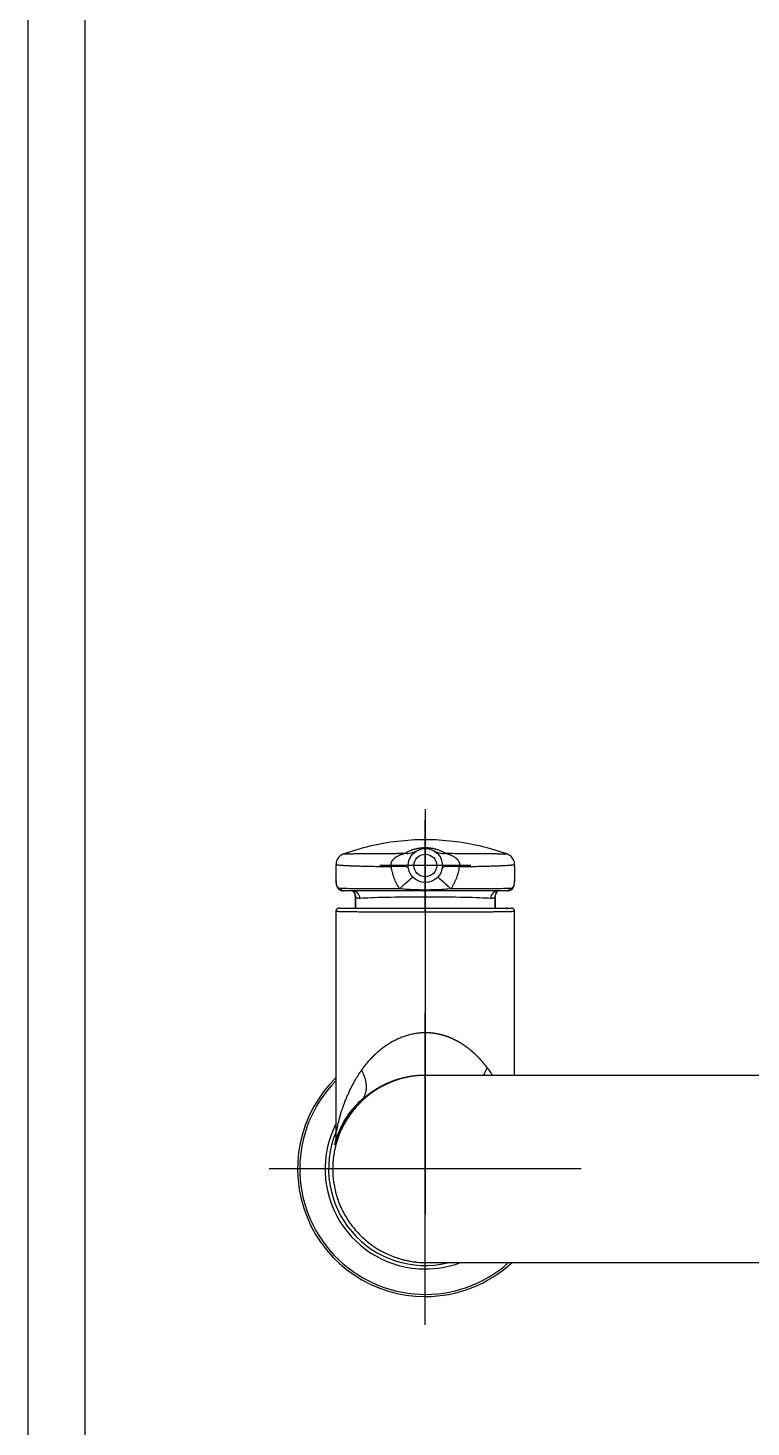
# Model space of a CAD drawing. Header units: millimetres. Extents: x -33000 to 294000, y 0 to 42408.
# Drawn here: x 136478.3 to 136605.7, y 19384.1 to 19630.8 of the extents above; entities that cross this region are included whole.
import ezdxf

# ---------------------------------------------------------------- set-up
doc = ezdxf.new("R2010")
doc.units = ezdxf.units.MM
doc.header["$LTSCALE"] = 50
doc.linetypes.add('( Hidden )', pattern=[0.375, 0.25, -0.125])
doc.linetypes.add('DASHDOT', pattern=[22, 20, -1, 0, -1])
doc.layers.add('arch', color=8, linetype='Continuous')

msp = doc.modelspace()

# ---------------------------------------------------------------- linework, layer by layer
at = {"layer": 'arch'}
msp.add_line((136488.3, 19764.6), (136488.3, 18304.6), dxfattribs=at)
at = {"layer": 'arch', "linetype": '( Hidden )', "ltscale": 2.5}
msp.add_line((136478.3, 19754.6), (136478.3, 19104.6), dxfattribs=at)
at = {"layer": 'arch', "linetype": 'Continuous'}
for p, q in [((136478.3, 19683.42), (136478.3, 19175.79)), ((136548.32, 19475.1), (136548.32, 19491.1)), ((136532.57, 19483.24), (136532.57, 19480.36)), ((136556.32, 19483.1), (136540.32, 19483.1)), ((136564.07, 19480.37), (136564.07, 19483.24)), ((136562.78, 19478.64), (136533.85, 19478.64)), ((136535.95, 19477.82), (136535.95, 19475.6)), ((136535.99, 19477.63), (136535.99, 19475.6)), ((136560.64, 19475.6), (136560.64, 19477.64)), ((136560.68, 19475.6), (136560.68, 19477.83)), ((136532.55, 19475), (136532.55, 19435.38)), ((136564.05, 19446.1), (136564.05, 19475)), ((136535.8, 19440.09), (136535.8, 19440.45))]:
    msp.add_line(p, q, dxfattribs=at)
at = {"layer": 'arch', "linetype": 'DASHDOT'}
for p, q in [((136548.3, 19493.05), (136548.3, 19421.63)), ((136548.3, 19402.1), (136548.3, 19457.1)), ((136575.8, 19429.6), (136520.8, 19429.6))]:
    msp.add_line(p, q, dxfattribs=at)
at = {"layer": 'arch', "linetype": 'Continuous'}
for radius in [3, 2]:
    msp.add_circle((136548.32, 19483.1), radius, dxfattribs=at)
for radius, start, end in [(22.5, 134.4263, 270), (22.11, 135.4219, 311.6869), (17.64, 153.2363, 270), (17.03, 157.6631, 283.3144), (22.5, 270, 312.6544), (17.64, 270, 290.0475)]:
    msp.add_arc((136548.3, 19429.6), radius, start, end, dxfattribs=at)
for centre, major_axis, ratio, start_param, end_param in [((136544.25, 19490), (-2.54, 4.31), 0.801683, 2.611489, 3.141593), ((136552.38, 19490), (2.54, 4.31), 0.801683, 3.141593, 3.671697), ((136540.45, 19481.66), (4.92, 0.9), 0.183919, 0, 1.14156), ((136556.18, 19481.66), (4.92, -0.9), 0.183919, 2.000033, 3.141593), ((136542.35, 19477.77), (3.73, 3.33), 0.007211, 5.101734, 6.283185), ((136554.28, 19477.77), (-3.73, 3.33), 0.007211, 0, 1.181451), ((136533.85, 19479.14), (0, -0.5), 0.951659, 4.794506, 6.283185), ((136548.32, 19479.14), (-15.75, 0), 0.008216, 0.322481, 1.27914), ((136535.45, 19477.14), (0, 1.5), 0.924037, 4.81447, 6.283185), ((136534.51, 19477.57), (-1.27, -0.79), 0.949415, 3.134833, 3.17732), ((136534.51, 19477.57), (-1.27, -0.79), 0.949415, 2.605969, 3.134833), ((136548.32, 19477.14), (-12.5, 0), 0.031058, 3.546824, 5.878502), ((136548.32, 19479.14), (-15.75, 0), 0.008216, 1.862453, 2.818498), ((136561.18, 19477.14), (0, 1.5), 0.923833, 0, 1.468584), ((136562.12, 19477.57), (-1.27, 0.79), 0.949187, 0.00734, 0.534326), ((136562.12, 19477.57), (-1.27, 0.79), 0.949187, 6.250379, 6.290525), ((136562.78, 19479.14), (0, -0.5), 0.951476, 0, 1.488528)]:
    msp.add_ellipse(centre, major_axis=major_axis, ratio=ratio, start_param=start_param, end_param=end_param, dxfattribs=at)
for points, degree, knots in [([(136562.66, 19485.13), (136561.16, 19485.67), (136558.05, 19486.59), (136553.23, 19487.44), (136548.32, 19487.74), (136543.4, 19487.44), (136538.59, 19486.59), (136535.48, 19485.67), (136533.97, 19485.13)], 3, [0, 0, 0, 0, 0.163138, 0.332761, 0.500072, 0.667382, 0.837003, 1, 1, 1, 1]), ([(136533.97, 19485.14), (136533.91, 19485.13), (136533.75, 19485.07), (136533.47, 19484.92), (136533.17, 19484.68), (136532.88, 19484.35), (136532.67, 19483.93), (136532.57, 19483.54), (136532.58, 19483.31), (136532.59, 19483.24)], 3, [0, 0, 0, 0, 0.088474, 0.220833, 0.371106, 0.541314, 0.726976, 0.920258, 1, 1, 1, 1]), ([(136533.91, 19485.13), (136533.92, 19485.13), (136533.92, 19485.13), (136533.94, 19485.14), (136533.96, 19485.14), (136533.99, 19485.14), (136534, 19485.14), (136534.03, 19485.14), (136534.04, 19485.14), (136534.12, 19485.15), (136534.2, 19485.15), (136534.4, 19485.16), (136534.51, 19485.16), (136534.79, 19485.17), (136534.94, 19485.17), (136535.2, 19485.18), (136535.31, 19485.18), (136535.43, 19485.18), (136535.48, 19485.18), (136535.5, 19485.18), (136535.58, 19485.18), (136535.63, 19485.18), (136535.89, 19485.19), (136536.34, 19485.19), (136536.85, 19485.2), (136537.39, 19485.2), (136537.68, 19485.21), (136538.06, 19485.21), (136538.13, 19485.21), (136538.25, 19485.21), (136538.29, 19485.21), (136538.37, 19485.21), (136538.57, 19485.21), (136538.77, 19485.21), (136539.27, 19485.22), (136539.61, 19485.22), (136540.31, 19485.22), (136540.68, 19485.23), (136541.25, 19485.23), (136541.44, 19485.23), (136541.73, 19485.23), (136541.83, 19485.23), (136542.02, 19485.23), (136542.12, 19485.23), (136542.62, 19485.24), (136543.03, 19485.24), (136543.85, 19485.25), (136544.27, 19485.25), (136544.7, 19485.25)], 3, [0, 0, 0, 0, 0.023982, 0.023982, 0.058839, 0.058839, 0.076268, 0.076268, 0.093697, 0.093697, 0.163413, 0.163413, 0.233128, 0.233128, 0.302844, 0.302844, 0.337702, 0.346416, 0.346416, 0.355131, 0.355131, 0.37256, 0.37256, 0.442275, 0.511991, 0.511991, 0.581706, 0.581706, 0.599135, 0.599135, 0.60785, 0.60785, 0.616564, 0.651422, 0.651422, 0.721138, 0.721138, 0.790853, 0.790853, 0.825711, 0.825711, 0.84314, 0.84314, 0.860569, 0.860569, 0.930284, 0.930284, 1, 1, 1, 1]), ([(136542.34, 19482.86), (136542.32, 19482.94), (136542.3, 19483.01), (136542.29, 19483.13), (136542.28, 19483.17), (136542.28, 19483.25), (136542.29, 19483.33), (136542.3, 19483.41), (136542.31, 19483.49), (136542.32, 19483.53), (136542.35, 19483.65), (136542.38, 19483.72), (136542.43, 19483.83), (136542.45, 19483.86), (136542.49, 19483.93), (136542.51, 19483.97), (136542.56, 19484.03), (136542.58, 19484.07), (136542.63, 19484.13), (136542.66, 19484.16), (136542.74, 19484.25), (136542.79, 19484.3), (136542.91, 19484.41), (136542.97, 19484.46), (136543.06, 19484.53), (136543.1, 19484.55), (136543.16, 19484.6), (136543.19, 19484.62), (136543.29, 19484.68), (136543.36, 19484.72), (136543.5, 19484.8), (136543.57, 19484.83), (136543.71, 19484.9), (136543.78, 19484.93), (136543.88, 19484.98), (136543.92, 19484.99), (136543.99, 19485.02), (136544.03, 19485.03), (136544.13, 19485.07), (136544.21, 19485.1), (136544.35, 19485.15), (136544.42, 19485.17), (136544.52, 19485.2), (136544.56, 19485.21), (136544.63, 19485.23), (136544.66, 19485.24), (136544.7, 19485.25)], 3, [0, 0, 0, 0, 0.0625, 0.0625, 0.09375, 0.09375, 0.125, 0.15625, 0.15625, 0.1875, 0.1875, 0.25, 0.25, 0.28125, 0.28125, 0.3125, 0.3125, 0.34375, 0.34375, 0.375, 0.375, 0.4375, 0.4375, 0.5, 0.5, 0.53125, 0.53125, 0.5625, 0.5625, 0.625, 0.625, 0.6875, 0.6875, 0.75, 0.75, 0.78125, 0.78125, 0.8125, 0.8125, 0.875, 0.875, 0.9375, 0.9375, 0.96875, 0.96875, 1, 1, 1, 1]), ([(136544.7, 19485.25), (136544.8, 19485.31), (136544.91, 19485.37), (136545.14, 19485.49), (136545.26, 19485.55), (136545.5, 19485.66), (136545.63, 19485.72), (136545.83, 19485.79), (136545.89, 19485.82), (136546, 19485.86), (136546.03, 19485.87), (136546.1, 19485.89), (136546.14, 19485.91), (136546.25, 19485.94), (136546.32, 19485.96), (136546.48, 19486.01), (136546.55, 19486.03), (136546.72, 19486.07), (136546.8, 19486.09), (136546.9, 19486.11), (136546.93, 19486.11), (136546.97, 19486.12), (136546.99, 19486.13), (136547.06, 19486.14), (136547.1, 19486.15), (136547.24, 19486.17), (136547.33, 19486.18), (136547.52, 19486.21), (136547.61, 19486.22), (136547.74, 19486.23), (136547.76, 19486.23), (136547.81, 19486.24), (136547.84, 19486.24), (136547.91, 19486.24), (136548.06, 19486.25), (136548.22, 19486.25), (136548.37, 19486.25), (136548.42, 19486.25), (136548.5, 19486.25), (136548.53, 19486.25), (136548.58, 19486.25), (136548.71, 19486.24), (136548.83, 19486.24), (136549.03, 19486.22), (136549.12, 19486.21), (136549.27, 19486.19), (136549.31, 19486.18), (136549.41, 19486.17), (136549.45, 19486.16), (136549.58, 19486.14), (136549.67, 19486.12), (136549.84, 19486.09), (136549.92, 19486.07), (136550.04, 19486.04), (136550.08, 19486.03), (136550.16, 19486), (136550.2, 19485.99), (136550.31, 19485.96), (136550.39, 19485.94), (136550.6, 19485.87), (136550.74, 19485.82), (136551, 19485.72), (136551.13, 19485.66), (136551.37, 19485.55), (136551.49, 19485.49), (136551.66, 19485.4), (136551.72, 19485.37), (136551.83, 19485.31), (136551.88, 19485.28), (136551.93, 19485.25)], 3, [0, 0, 0, 0, 0.0625, 0.0625, 0.125, 0.125, 0.1875, 0.1875, 0.21875, 0.21875, 0.234375, 0.234375, 0.25, 0.25, 0.28125, 0.28125, 0.3125, 0.3125, 0.34375, 0.34375, 0.351562, 0.351562, 0.359375, 0.359375, 0.375, 0.375, 0.40625, 0.40625, 0.4375, 0.4375, 0.445312, 0.445312, 0.453125, 0.453125, 0.46875, 0.5, 0.5, 0.515625, 0.515625, 0.523437, 0.523437, 0.53125, 0.5625, 0.5625, 0.59375, 0.59375, 0.609375, 0.609375, 0.625, 0.625, 0.65625, 0.65625, 0.6875, 0.6875, 0.703125, 0.703125, 0.71875, 0.71875, 0.75, 0.75, 0.8125, 0.8125, 0.875, 0.875, 0.9375, 0.9375, 0.96875, 0.96875, 1, 1, 1, 1]), ([(136551.93, 19485.25), (136552.36, 19485.25), (136552.78, 19485.25), (136553.6, 19485.24), (136554.01, 19485.24), (136554.8, 19485.23), (136555.18, 19485.23), (136555.75, 19485.23), (136555.94, 19485.23), (136556.17, 19485.22), (136556.22, 19485.22), (136556.31, 19485.22), (136556.44, 19485.22), (136556.58, 19485.22), (136557.02, 19485.22), (136557.37, 19485.22), (136558.02, 19485.21), (136558.34, 19485.21), (136558.94, 19485.21), (136559.23, 19485.2), (136559.57, 19485.2), (136559.67, 19485.2), (136559.77, 19485.2), (136559.84, 19485.2), (136559.87, 19485.2), (136560.03, 19485.19), (136560.15, 19485.19), (136560.52, 19485.19), (136560.74, 19485.19), (136561.15, 19485.18), (136561.34, 19485.18), (136561.68, 19485.17), (136561.84, 19485.17), (136562.01, 19485.16), (136562.04, 19485.16), (136562.09, 19485.16), (136562.11, 19485.16), (136562.14, 19485.16), (136562.21, 19485.16), (136562.28, 19485.16), (136562.43, 19485.15), (136562.51, 19485.15), (136562.63, 19485.14), (136562.68, 19485.14), (136562.71, 19485.13), (136562.72, 19485.13), (136562.72, 19485.13)], 3, [0, 0, 0, 0, 0.069582, 0.069582, 0.139164, 0.139164, 0.208746, 0.208746, 0.243537, 0.243537, 0.252235, 0.252235, 0.260933, 0.278329, 0.278329, 0.347911, 0.347911, 0.417493, 0.417493, 0.487075, 0.487075, 0.50447, 0.513168, 0.513168, 0.521866, 0.521866, 0.556657, 0.556657, 0.626239, 0.626239, 0.695821, 0.695821, 0.765403, 0.765403, 0.782799, 0.782799, 0.791497, 0.791497, 0.800195, 0.834986, 0.834986, 0.904568, 0.904568, 0.97415, 0.97415, 1, 1, 1, 1]), ([(136551.93, 19485.25), (136551.97, 19485.24), (136552, 19485.23), (136552.07, 19485.21), (136552.11, 19485.2), (136552.21, 19485.17), (136552.28, 19485.15), (136552.43, 19485.1), (136552.5, 19485.07), (136552.64, 19485.02), (136552.71, 19484.99), (136552.82, 19484.95), (136552.85, 19484.93), (136552.92, 19484.9), (136552.96, 19484.88), (136553.07, 19484.83), (136553.13, 19484.8), (136553.27, 19484.72), (136553.34, 19484.68), (136553.47, 19484.6), (136553.53, 19484.55), (136553.63, 19484.48), (136553.66, 19484.46), (136553.72, 19484.41), (136553.75, 19484.38), (136553.84, 19484.3), (136553.89, 19484.25), (136553.97, 19484.16), (136554, 19484.13), (136554.05, 19484.06), (136554.07, 19484.03), (136554.12, 19483.97), (136554.14, 19483.93), (136554.17, 19483.88), (136554.18, 19483.86), (136554.2, 19483.83), (136554.21, 19483.81), (136554.25, 19483.72), (136554.28, 19483.65), (136554.31, 19483.53), (136554.32, 19483.49), (136554.33, 19483.43), (136554.33, 19483.41), (136554.34, 19483.37), (136554.35, 19483.31), (136554.35, 19483.25), (136554.35, 19483.17), (136554.34, 19483.13), (136554.33, 19483.01), (136554.31, 19482.94), (136554.29, 19482.86)], 3, [0, 0, 0, 0, 0.03125, 0.03125, 0.0625, 0.0625, 0.125, 0.125, 0.1875, 0.1875, 0.25, 0.25, 0.28125, 0.28125, 0.3125, 0.3125, 0.375, 0.375, 0.4375, 0.4375, 0.5, 0.5, 0.53125, 0.53125, 0.5625, 0.5625, 0.625, 0.625, 0.65625, 0.65625, 0.6875, 0.6875, 0.71875, 0.71875, 0.734375, 0.734375, 0.75, 0.75, 0.8125, 0.8125, 0.84375, 0.84375, 0.859375, 0.859375, 0.875, 0.90625, 0.90625, 0.9375, 0.9375, 1, 1, 1, 1]), ([(136564.05, 19483.24), (136564.05, 19483.29), (136564.07, 19483.51), (136563.97, 19483.88), (136563.78, 19484.29), (136563.53, 19484.62), (136563.25, 19484.86), (136562.97, 19485.02), (136562.77, 19485.11), (136562.68, 19485.14), (136562.67, 19485.14)], 3, [0, 0, 0, 0, 0.059502, 0.258441, 0.434511, 0.593301, 0.736931, 0.865356, 0.9766, 1, 1, 1, 1]), ([(136542.34, 19482.86), (136542.13, 19482.86), (136541.92, 19482.86), (136541.66, 19482.87), (136541.61, 19482.87), (136541.5, 19482.87), (136541.45, 19482.87), (136541.3, 19482.87), (136541.19, 19482.87), (136540.69, 19482.88), (136540.29, 19482.88), (136539.52, 19482.89), (136538.78, 19482.91), (136538.08, 19482.92), (136537.66, 19482.93), (136537.54, 19482.93), (136537.41, 19482.94), (136537.33, 19482.94), (136537.29, 19482.94), (136537.09, 19482.95), (136536.93, 19482.95), (136536.47, 19482.96), (136536.17, 19482.97), (136535.62, 19482.99), (136535.36, 19483), (136534.87, 19483.02), (136534.64, 19483.03), (136534.38, 19483.05), (136534.32, 19483.05), (136534.22, 19483.06), (136534.07, 19483.06), (136533.93, 19483.07), (136533.67, 19483.09), (136533.51, 19483.1), (136533.23, 19483.12), (136533.11, 19483.13), (136532.9, 19483.16), (136532.81, 19483.17), (136532.74, 19483.18), (136532.73, 19483.18), (136532.71, 19483.18), (136532.7, 19483.19), (136532.68, 19483.19), (136532.64, 19483.2), (136532.61, 19483.21), (136532.58, 19483.22), (136532.57, 19483.23), (136532.57, 19483.24)], 3, [0, 0, 0, 0, 0.03632, 0.03632, 0.0454, 0.0454, 0.05448, 0.05448, 0.07264, 0.07264, 0.14528, 0.14528, 0.21792, 0.29056, 0.29056, 0.30872, 0.3178, 0.3178, 0.32688, 0.32688, 0.363201, 0.363201, 0.435841, 0.435841, 0.508481, 0.508481, 0.581121, 0.581121, 0.599281, 0.599281, 0.617441, 0.653761, 0.653761, 0.726401, 0.726401, 0.799041, 0.799041, 0.871681, 0.871681, 0.880761, 0.880761, 0.889841, 0.889841, 0.908001, 0.944321, 0.944321, 1, 1, 1, 1]), ([(136543.79, 19479.01), (136543.69, 19479.16), (136543.59, 19479.3), (136543.48, 19479.49), (136543.46, 19479.53), (136543.42, 19479.61), (136543.35, 19479.72), (136543.29, 19479.83), (136543.1, 19480.22), (136542.96, 19480.54), (136542.78, 19481.02), (136542.73, 19481.18), (136542.65, 19481.43), (136542.63, 19481.51), (136542.58, 19481.68), (136542.56, 19481.76), (136542.45, 19482.18), (136542.39, 19482.52), (136542.34, 19482.86)], 3, [0, 0, 0, 0, 0.125, 0.125, 0.15625, 0.15625, 0.1875, 0.25, 0.25, 0.5, 0.5, 0.625, 0.625, 0.6875, 0.6875, 0.75, 0.75, 1, 1, 1, 1]), ([(136554.29, 19482.86), (136554.24, 19482.52), (136554.18, 19482.18), (136554.01, 19481.52), (136553.91, 19481.19), (136553.76, 19480.78), (136553.73, 19480.7), (136553.67, 19480.54), (136553.63, 19480.46), (136553.53, 19480.22), (136553.45, 19480.06), (136553.3, 19479.75), (136553.21, 19479.6), (136553.04, 19479.3), (136552.94, 19479.16), (136552.84, 19479.01)], 3, [0, 0, 0, 0, 0.25, 0.25, 0.5, 0.5, 0.5625, 0.5625, 0.625, 0.625, 0.75, 0.75, 0.875, 0.875, 1, 1, 1, 1]), ([(136564.07, 19483.24), (136564.07, 19483.23), (136564.05, 19483.22), (136564, 19483.2), (136563.95, 19483.19), (136563.82, 19483.17), (136563.73, 19483.16), (136563.58, 19483.14), (136563.52, 19483.13), (136563.44, 19483.13), (136563.42, 19483.12), (136563.39, 19483.12), (136563.38, 19483.12), (136563.33, 19483.12), (136563.29, 19483.11), (136563.11, 19483.1), (136562.95, 19483.09), (136562.6, 19483.07), (136562.41, 19483.05), (136561.98, 19483.03), (136561.76, 19483.02), (136561.39, 19483.01), (136561.26, 19483), (136561.06, 19483), (136561, 19482.99), (136560.89, 19482.99), (136560.86, 19482.99), (136560.79, 19482.99), (136560.48, 19482.97), (136560.15, 19482.96), (136559.54, 19482.95), (136559.22, 19482.94), (136558.55, 19482.92), (136558.2, 19482.91), (136557.66, 19482.9), (136557.47, 19482.9), (136557.19, 19482.89), (136557.1, 19482.89), (136556.95, 19482.89), (136556.91, 19482.89), (136556.81, 19482.89), (136556.37, 19482.88), (136555.93, 19482.88), (136555.12, 19482.87), (136554.71, 19482.86), (136554.29, 19482.86)], 3, [0, 0, 0, 0, 0.057459, 0.057459, 0.129962, 0.129962, 0.202465, 0.202465, 0.238717, 0.238717, 0.24778, 0.24778, 0.256843, 0.256843, 0.274968, 0.274968, 0.347472, 0.347472, 0.419975, 0.419975, 0.492478, 0.492478, 0.528729, 0.528729, 0.546855, 0.546855, 0.555918, 0.555918, 0.564981, 0.637484, 0.637484, 0.709987, 0.709987, 0.782491, 0.782491, 0.818742, 0.818742, 0.836868, 0.836868, 0.845931, 0.845931, 0.854994, 0.927497, 0.927497, 1, 1, 1, 1]), ([(136532.57, 19480.27), (136532.57, 19480.2), (136532.57, 19480.13), (136532.59, 19479.97), (136532.6, 19479.89), (136532.63, 19479.73), (136532.67, 19479.58), (136532.73, 19479.47), (136532.78, 19479.4), (136532.79, 19479.39), (136532.8, 19479.36), (136532.81, 19479.35), (136532.84, 19479.32), (136532.86, 19479.3), (136532.93, 19479.24), (136532.97, 19479.21), (136533.13, 19479.13), (136533.24, 19479.1), (136533.38, 19479.1)], 3, [0, 0, 0, 0, 0.092324, 0.092324, 0.221992, 0.221992, 0.35166, 0.481328, 0.481328, 0.513745, 0.513745, 0.546162, 0.546162, 0.610996, 0.610996, 0.740664, 0.740664, 1, 1, 1, 1]), ([(136532.59, 19480.28), (136532.58, 19480.18), (136532.59, 19479.87), (136532.67, 19479.49), (136532.86, 19479.1), (136533.14, 19478.82), (136533.49, 19478.67), (136533.75, 19478.62), (136533.88, 19478.64), (136533.89, 19478.64)], 3, [0, 0, 0, 0, 0.105512, 0.329989, 0.496265, 0.654376, 0.817662, 0.987996, 1, 1, 1, 1]), ([(136562.78, 19478.65), (136562.89, 19478.64), (136563.12, 19478.66), (136563.47, 19478.81), (136563.76, 19479.09), (136563.95, 19479.46), (136564.05, 19479.87), (136564.07, 19480.2), (136564.06, 19480.38)], 3, [0, 0, 0, 0, 0.146423, 0.306796, 0.477069, 0.643239, 0.820667, 1, 1, 1, 1]), ([(136563.25, 19479.1), (136563.38, 19479.1), (136563.5, 19479.13), (136563.65, 19479.21), (136563.7, 19479.24), (136563.79, 19479.31), (136563.83, 19479.36), (136563.88, 19479.44), (136563.89, 19479.47), (136563.92, 19479.53), (136563.94, 19479.56), (136563.98, 19479.66), (136564.02, 19479.8), (136564.04, 19479.97), (136564.06, 19480.16), (136564.07, 19480.26), (136564.07, 19480.37)], 3, [0, 0, 0, 0, 0.25, 0.25, 0.375, 0.375, 0.5, 0.5, 0.5625, 0.5625, 0.625, 0.625, 0.75, 0.875, 0.875, 1, 1, 1, 1]), ([(136535.44, 19478.65), (136535.44, 19478.65), (136535.46, 19478.65), (136535.55, 19478.62), (136535.71, 19478.5), (136535.76, 19478.44), (136535.77, 19478.42)], 3, [0, 0, 0, 0, 0.12127, 0.469424, 0.834325, 1, 1, 1, 1]), ([(136535.78, 19478.35), (136535.81, 19478.3), (136535.91, 19478.15), (136535.95, 19477.93), (136535.94, 19477.83), (136535.94, 19477.81)], 3, [0, 0, 0, 0, 0.301201, 0.910297, 1, 1, 1, 1]), ([(136535.99, 19477.63), (136535.96, 19477.67), (136535.95, 19477.72), (136535.95, 19477.78), (136535.95, 19477.79), (136535.95, 19477.8)], 3, [0, 0, 0, 0, 0.869847, 0.869847, 1, 1, 1, 1]), ([(136536.83, 19477.29), (136536.73, 19477.28), (136536.64, 19477.29), (136536.47, 19477.31), (136536.4, 19477.32), (136536.26, 19477.38), (136536.19, 19477.42), (136536.08, 19477.51), (136536.03, 19477.57), (136535.99, 19477.63)], 3, [0, 0, 0, 0, 0.25, 0.25, 0.5, 0.5, 0.75, 0.75, 1, 1, 1, 1]), ([(136552.84, 19479.01), (136552.66, 19478.99), (136552.48, 19478.96), (136552.11, 19478.92), (136551.92, 19478.91), (136551.64, 19478.88), (136551.55, 19478.88), (136551.36, 19478.86), (136551.26, 19478.86), (136550.98, 19478.84), (136550.79, 19478.83), (136550.41, 19478.81), (136550.22, 19478.8), (136549.84, 19478.79), (136549.65, 19478.79), (136549.08, 19478.78), (136548.7, 19478.77), (136548.13, 19478.77), (136547.93, 19478.77), (136547.65, 19478.78), (136547.55, 19478.78), (136547.36, 19478.78), (136547.27, 19478.78), (136546.79, 19478.79), (136546.41, 19478.8), (136545.93, 19478.82), (136545.84, 19478.83), (136545.65, 19478.84), (136545.56, 19478.84), (136545.27, 19478.86), (136545.09, 19478.88), (136544.71, 19478.91), (136544.52, 19478.92), (136544.15, 19478.96), (136543.97, 19478.99), (136543.79, 19479.01)], 3, [0, 0, 0, 0, 0.0625, 0.0625, 0.125, 0.125, 0.15625, 0.15625, 0.1875, 0.1875, 0.25, 0.25, 0.3125, 0.3125, 0.375, 0.375, 0.5, 0.5, 0.5625, 0.5625, 0.59375, 0.59375, 0.625, 0.625, 0.75, 0.75, 0.78125, 0.78125, 0.8125, 0.8125, 0.875, 0.875, 0.9375, 0.9375, 1, 1, 1, 1]), ([(136560.64, 19477.64), (136560.6, 19477.57), (136560.55, 19477.51), (136560.44, 19477.42), (136560.37, 19477.38), (136560.23, 19477.32), (136560.16, 19477.31), (136559.99, 19477.29), (136559.9, 19477.28), (136559.8, 19477.29)], 3, [0, 0, 0, 0, 0.25, 0.25, 0.5, 0.5, 0.75, 0.75, 1, 1, 1, 1]), ([(136560.69, 19477.83), (136560.69, 19477.86), (136560.69, 19478), (136560.75, 19478.22), (136560.83, 19478.33), (136560.85, 19478.35)], 3, [0, 0, 0, 0, 0.241666, 0.885828, 1, 1, 1, 1]), ([(136560.86, 19478.41), (136560.89, 19478.45), (136560.96, 19478.55), (136561.14, 19478.65), (136561.19, 19478.65), (136561.18, 19478.65)], 3, [0, 0, 0, 0, 0.265785, 0.691097, 1, 1, 1, 1]), ([(136533.15, 19475.6), (136533.08, 19475.6), (136532.96, 19475.58), (136532.82, 19475.51), (136532.72, 19475.43), (136532.65, 19475.34), (136532.57, 19475.2), (136532.55, 19475.08), (136532.55, 19475)], 3, [0, 0, 0, 0, 0.240464, 0.368586, 0.49946, 0.630597, 0.759202, 1, 1, 1, 1]), ([(136564.05, 19475), (136564.05, 19475), (136564.05, 19475), (136564.03, 19475), (136564, 19474.99), (136563.97, 19474.99), (136563.92, 19474.98), (136563.87, 19474.98), (136563.81, 19474.98), (136563.75, 19474.97), (136563.68, 19474.97), (136563.6, 19474.97), (136563.53, 19474.96), (136563.45, 19474.96), (136563.36, 19474.96), (136563.28, 19474.96), (136563.19, 19474.95), (136563.11, 19474.95), (136563.02, 19474.95), (136562.94, 19474.95), (136562.81, 19474.94), (136562.65, 19474.94), (136562.43, 19474.94), (136562.2, 19474.93), (136561.96, 19474.93), (136561.71, 19474.92), (136561.45, 19474.92), (136561.18, 19474.91), (136560.9, 19474.91), (136560.62, 19474.91), (136560.33, 19474.9), (136560.04, 19474.9), (136559.74, 19474.9), (136559.2, 19474.89), (136558.39, 19474.88), (136557.26, 19474.87), (136556.06, 19474.87), (136554.82, 19474.86), (136553.54, 19474.85), (136552.24, 19474.85), (136550.93, 19474.85), (136549.61, 19474.85), (136548.17, 19474.85), (136546.61, 19474.85), (136544.91, 19474.85), (136543.23, 19474.85), (136541.59, 19474.86), (136540.01, 19474.87), (136538.51, 19474.88), (136537.4, 19474.89), (136536.59, 19474.9), (136536.05, 19474.91), (136535.53, 19474.91), (136535.03, 19474.92), (136534.56, 19474.93), (136534.13, 19474.94), (136533.82, 19474.94), (136533.6, 19474.95), (136533.45, 19474.95), (136533.3, 19474.96), (136533.16, 19474.96), (136533.02, 19474.96), (136532.89, 19474.97), (136532.78, 19474.98), (136532.68, 19474.98), (136532.61, 19474.99), (136532.56, 19475), (136532.55, 19475), (136532.55, 19475)], 3, [0, 0, 0, 0, 0.008772, 0.017313, 0.025621, 0.033696, 0.041538, 0.049147, 0.056522, 0.063664, 0.070573, 0.077249, 0.083691, 0.0899, 0.095876, 0.101619, 0.107129, 0.112406, 0.117449, 0.122259, 0.126837, 0.13744, 0.147888, 0.158182, 0.16832, 0.178304, 0.188133, 0.197808, 0.207329, 0.216695, 0.225908, 0.234966, 0.243872, 0.252624, 0.281708, 0.31037, 0.338619, 0.366466, 0.393921, 0.420995, 0.4477, 0.474046, 0.500048, 0.533531, 0.567592, 0.602256, 0.637548, 0.673491, 0.710108, 0.747419, 0.763787, 0.780687, 0.798119, 0.816085, 0.834585, 0.853621, 0.873194, 0.881243, 0.889989, 0.89943, 0.909568, 0.920402, 0.931933, 0.944159, 0.957082, 0.970701, 0.985017, 1, 1, 1, 1]), ([(136533.15, 19475.6), (136533.15, 19475.6), (136533.23, 19475.6), (136533.62, 19475.6), (136534.27, 19475.6), (136535.19, 19475.6), (136536.34, 19475.6), (136537.71, 19475.6), (136539.28, 19475.6), (136541.01, 19475.6), (136542.88, 19475.6), (136544.84, 19475.6), (136546.87, 19475.6), (136548.92, 19475.6), (136550.97, 19475.6), (136552.96, 19475.6), (136554.87, 19475.6), (136556.66, 19475.6), (136558.29, 19475.6), (136559.74, 19475.6), (136560.99, 19475.6), (136562, 19475.6), (136562.38, 19475.6)], 2, [0, 0, 0, 0.019621, 0.06864, 0.117659, 0.166678, 0.215697, 0.264716, 0.313735, 0.362754, 0.411773, 0.460792, 0.509811, 0.558829, 0.607848, 0.656867, 0.705886, 0.754905, 0.803924, 0.852943, 0.901962, 0.950981, 1, 1, 1]), ([(136562.38, 19475.6), (136562.39, 19475.6), (136562.4, 19475.6), (136562.42, 19475.6), (136562.43, 19475.6), (136562.44, 19475.6), (136562.46, 19475.6), (136562.47, 19475.6), (136562.49, 19475.59), (136562.49, 19475.59), (136562.51, 19475.59), (136562.53, 19475.59), (136562.55, 19475.58), (136562.56, 19475.58), (136562.59, 19475.57), (136562.6, 19475.57), (136562.63, 19475.56), (136562.65, 19475.56), (136562.68, 19475.55), (136562.69, 19475.55), (136562.71, 19475.54), (136562.72, 19475.54), (136562.74, 19475.53), (136562.76, 19475.53), (136562.78, 19475.53), (136562.79, 19475.52), (136562.8, 19475.52), (136562.81, 19475.52), (136562.82, 19475.52), (136562.84, 19475.52), (136562.86, 19475.52), (136562.87, 19475.52), (136562.88, 19475.52), (136562.89, 19475.53), (136562.89, 19475.53), (136562.89, 19475.54), (136562.89, 19475.54), (136562.89, 19475.54), (136562.89, 19475.55), (136562.89, 19475.55), (136562.88, 19475.56), (136562.87, 19475.57), (136562.87, 19475.57), (136562.86, 19475.58), (136562.85, 19475.58), (136562.84, 19475.58), (136562.83, 19475.59), (136562.81, 19475.59), (136562.81, 19475.59), (136562.8, 19475.6), (136562.79, 19475.6), (136562.77, 19475.6), (136562.76, 19475.6), (136562.74, 19475.6), (136562.73, 19475.6), (136562.72, 19475.6), (136562.71, 19475.6), (136562.71, 19475.6)], 3, [0, 0, 0, 0, 0.03125, 0.03125, 0.046875, 0.046875, 0.0625, 0.078125, 0.078125, 0.09375, 0.09375, 0.125, 0.125, 0.15625, 0.15625, 0.1875, 0.1875, 0.25, 0.25, 0.28125, 0.28125, 0.3125, 0.3125, 0.375, 0.375, 0.40625, 0.40625, 0.4375, 0.4375, 0.5, 0.5625, 0.5625, 0.625, 0.625, 0.6875, 0.6875, 0.71875, 0.71875, 0.75, 0.75, 0.8125, 0.8125, 0.84375, 0.84375, 0.875, 0.875, 0.90625, 0.90625, 0.921875, 0.921875, 0.9375, 0.9375, 0.96875, 0.96875, 0.984375, 0.984375, 1, 1, 1, 1]), ([(136562.71, 19475.6), (136563.26, 19475.6), (136563.45, 19475.6), (136563.45, 19475.6)], 2, [0, 0, 0, 0.748576, 1, 1, 1]), ([(136564.05, 19475), (136564.05, 19475.08), (136564.03, 19475.2), (136563.95, 19475.34), (136563.88, 19475.43), (136563.78, 19475.51), (136563.64, 19475.58), (136563.52, 19475.6), (136563.44, 19475.6)], 3, [0, 0, 0, 0, 0.240798, 0.369403, 0.50054, 0.631414, 0.759536, 1, 1, 1, 1]), ([(136537.07, 19446.98), (136537.08, 19447), (136537.1, 19447.03), (136537.14, 19447.09), (136537.18, 19447.14), (136537.22, 19447.19), (136537.25, 19447.24), (136537.29, 19447.3), (136537.33, 19447.35), (136537.37, 19447.4), (136537.41, 19447.45), (136537.44, 19447.5), (136537.48, 19447.55), (136537.52, 19447.6), (136537.56, 19447.66), (136537.6, 19447.71), (136537.64, 19447.76), (136537.68, 19447.81), (136537.71, 19447.86), (136537.75, 19447.9), (136537.79, 19447.95), (136537.83, 19448), (136537.87, 19448.05), (136537.91, 19448.1), (136537.95, 19448.15), (136537.99, 19448.2), (136538.03, 19448.24), (136538.07, 19448.29), (136538.11, 19448.34), (136538.15, 19448.39), (136538.19, 19448.43), (136538.23, 19448.48), (136538.27, 19448.53), (136538.31, 19448.57), (136538.35, 19448.62), (136538.39, 19448.67), (136538.43, 19448.71), (136538.47, 19448.76), (136538.51, 19448.8), (136538.55, 19448.85), (136538.59, 19448.89), (136538.63, 19448.94), (136538.67, 19448.98), (136538.71, 19449.02), (136538.75, 19449.07), (136538.79, 19449.11), (136538.83, 19449.16), (136538.88, 19449.2), (136538.92, 19449.24), (136538.96, 19449.29), (136539, 19449.33), (136539.04, 19449.37), (136539.08, 19449.41), (136539.12, 19449.45), (136539.16, 19449.5), (136539.21, 19449.54), (136539.25, 19449.58), (136539.29, 19449.62), (136539.33, 19449.66), (136539.37, 19449.7), (136539.41, 19449.74), (136539.46, 19449.78), (136539.5, 19449.82), (136539.54, 19449.86), (136539.58, 19449.9), (136539.62, 19449.94), (136539.67, 19449.98), (136539.71, 19450.02), (136539.75, 19450.06), (136539.79, 19450.1), (136539.83, 19450.13), (136539.88, 19450.17), (136539.92, 19450.21), (136539.96, 19450.25), (136540, 19450.28), (136540.05, 19450.32), (136540.09, 19450.36), (136540.13, 19450.39), (136540.17, 19450.43), (136540.22, 19450.47), (136540.26, 19450.5), (136540.3, 19450.54), (136540.34, 19450.57), (136540.39, 19450.61), (136540.43, 19450.64), (136540.47, 19450.68), (136540.51, 19450.71), (136540.56, 19450.75), (136540.6, 19450.78), (136540.64, 19450.82), (136540.69, 19450.85), (136540.73, 19450.88), (136540.77, 19450.92), (136540.81, 19450.95), (136540.86, 19450.98), (136540.9, 19451.02), (136540.94, 19451.05), (136540.99, 19451.08), (136541.03, 19451.11), (136541.07, 19451.14), (136541.12, 19451.18), (136541.16, 19451.21), (136541.2, 19451.24), (136541.25, 19451.27), (136541.29, 19451.3), (136541.33, 19451.33), (136541.38, 19451.36), (136541.42, 19451.39), (136541.69, 19451.57), (136542.18, 19451.89), (136542.92, 19452.3), (136543.67, 19452.66), (136544.44, 19452.96), (136545.2, 19453.21), (136545.98, 19453.41), (136546.75, 19453.55), (136547.53, 19453.64), (136548.05, 19453.66), (136548.32, 19453.66), (136548.34, 19453.66), (136548.35, 19453.66)], 3, [0, 0, 0, 0, 0.005452, 0.010889, 0.01631, 0.021715, 0.027105, 0.03248, 0.037839, 0.043182, 0.04851, 0.053822, 0.059119, 0.0644, 0.069666, 0.074916, 0.080151, 0.085371, 0.090575, 0.095764, 0.100937, 0.106095, 0.111238, 0.116365, 0.121477, 0.126574, 0.131656, 0.136722, 0.141773, 0.146809, 0.15183, 0.156836, 0.161826, 0.166801, 0.171761, 0.176706, 0.181636, 0.186551, 0.191451, 0.196336, 0.201206, 0.206061, 0.2109, 0.215725, 0.220535, 0.22533, 0.230111, 0.234876, 0.239627, 0.244362, 0.249083, 0.253789, 0.25848, 0.263157, 0.267819, 0.272466, 0.277099, 0.281716, 0.28632, 0.290908, 0.295482, 0.300042, 0.304587, 0.309117, 0.313633, 0.318135, 0.322622, 0.327094, 0.331553, 0.335997, 0.340426, 0.344841, 0.349242, 0.353629, 0.358002, 0.36236, 0.366704, 0.371034, 0.37535, 0.379652, 0.383939, 0.388213, 0.392473, 0.396718, 0.40095, 0.405168, 0.409372, 0.413562, 0.417738, 0.421901, 0.426049, 0.430184, 0.434306, 0.438413, 0.442507, 0.446587, 0.450654, 0.454707, 0.458747, 0.462773, 0.466786, 0.470786, 0.474772, 0.478745, 0.482704, 0.48665, 0.490583, 0.494503, 0.49841, 0.562036, 0.623039, 0.681622, 0.738013, 0.792468, 0.845273, 0.896738, 0.9472, 0.997018, 0.998511, 1, 1, 1, 1]), ([(136548.35, 19453.66), (136548.36, 19453.66), (136548.39, 19453.66), (136548.44, 19453.66), (136548.48, 19453.66), (136548.53, 19453.66), (136548.57, 19453.66), (136548.62, 19453.65), (136548.67, 19453.65), (136548.71, 19453.65), (136548.76, 19453.65), (136548.8, 19453.65), (136548.85, 19453.65), (136548.89, 19453.64), (136548.94, 19453.64), (136548.99, 19453.64), (136549.03, 19453.64), (136549.08, 19453.63), (136549.12, 19453.63), (136549.17, 19453.63), (136549.21, 19453.62), (136549.26, 19453.62), (136549.31, 19453.61), (136549.35, 19453.61), (136549.4, 19453.61), (136549.44, 19453.6), (136549.49, 19453.6), (136549.53, 19453.59), (136549.58, 19453.59), (136549.63, 19453.58), (136549.67, 19453.58), (136549.72, 19453.57), (136549.76, 19453.56), (136549.81, 19453.56), (136549.85, 19453.55), (136549.9, 19453.54), (136549.95, 19453.54), (136549.99, 19453.53), (136550.04, 19453.52), (136550.08, 19453.52), (136550.13, 19453.51), (136550.18, 19453.5), (136550.22, 19453.49), (136550.27, 19453.49), (136550.31, 19453.48), (136550.36, 19453.47), (136550.4, 19453.46), (136550.45, 19453.45), (136550.5, 19453.44), (136550.54, 19453.43), (136550.59, 19453.42), (136550.63, 19453.41), (136550.68, 19453.4), (136550.72, 19453.39), (136550.77, 19453.38), (136550.82, 19453.37), (136550.86, 19453.36), (136550.91, 19453.35), (136550.95, 19453.34), (136551, 19453.33), (136551.04, 19453.32), (136551.09, 19453.31), (136551.13, 19453.3), (136551.18, 19453.28), (136551.23, 19453.27), (136551.27, 19453.26), (136551.32, 19453.25), (136551.36, 19453.23), (136551.41, 19453.22), (136551.45, 19453.21), (136551.5, 19453.19), (136551.54, 19453.18), (136551.59, 19453.17), (136551.63, 19453.15), (136551.68, 19453.14), (136551.73, 19453.13), (136551.77, 19453.11), (136551.82, 19453.1), (136551.86, 19453.08), (136551.91, 19453.07), (136551.95, 19453.05), (136552, 19453.04), (136552.04, 19453.02), (136552.09, 19453), (136552.13, 19452.99), (136552.18, 19452.97), (136552.22, 19452.96), (136552.27, 19452.94), (136552.31, 19452.92), (136552.36, 19452.91), (136552.4, 19452.89), (136552.45, 19452.87), (136552.49, 19452.85), (136552.54, 19452.84), (136552.58, 19452.82), (136552.63, 19452.8), (136552.67, 19452.78), (136552.72, 19452.76), (136552.76, 19452.74), (136552.81, 19452.72), (136552.85, 19452.71), (136552.9, 19452.69), (136552.94, 19452.67), (136552.99, 19452.65), (136553.03, 19452.63), (136553.08, 19452.61), (136553.12, 19452.59), (136553.16, 19452.57), (136553.21, 19452.55), (136553.25, 19452.52), (136553.3, 19452.5), (136553.34, 19452.48), (136553.39, 19452.46), (136553.43, 19452.44), (136553.48, 19452.42), (136553.52, 19452.4), (136553.56, 19452.37), (136553.61, 19452.35), (136553.65, 19452.33), (136553.7, 19452.31), (136553.74, 19452.28), (136553.79, 19452.26), (136553.83, 19452.24), (136553.87, 19452.21), (136553.92, 19452.19), (136553.96, 19452.16), (136554, 19452.14), (136554.05, 19452.12), (136554.09, 19452.09), (136554.14, 19452.07), (136554.18, 19452.04), (136554.22, 19452.02), (136554.27, 19451.99), (136554.31, 19451.97), (136554.35, 19451.94), (136554.4, 19451.91), (136554.44, 19451.89), (136554.48, 19451.86), (136554.53, 19451.84), (136554.57, 19451.81), (136554.61, 19451.78), (136554.66, 19451.76), (136554.7, 19451.73), (136554.74, 19451.7), (136554.79, 19451.67), (136554.83, 19451.65), (136554.87, 19451.62), (136554.93, 19451.58), (136555, 19451.53), (136555.08, 19451.48), (136555.17, 19451.42), (136555.25, 19451.36), (136555.34, 19451.3), (136555.42, 19451.24), (136555.5, 19451.18), (136555.59, 19451.12), (136555.67, 19451.05), (136555.76, 19450.99), (136555.84, 19450.93), (136555.92, 19450.86), (136556.01, 19450.79), (136556.09, 19450.73), (136556.17, 19450.66), (136556.26, 19450.59), (136556.34, 19450.52), (136556.42, 19450.45), (136556.51, 19450.38), (136556.59, 19450.3), (136556.67, 19450.23), (136556.75, 19450.15), (136556.84, 19450.08), (136556.92, 19450), (136557, 19449.93), (136557.08, 19449.85), (136557.16, 19449.77), (136557.25, 19449.69), (136557.33, 19449.61), (136557.41, 19449.53), (136557.49, 19449.44), (136557.57, 19449.36), (136557.65, 19449.28), (136557.73, 19449.19), (136557.81, 19449.11), (136557.9, 19449.02), (136557.98, 19448.93), (136558.06, 19448.84), (136558.13, 19448.75), (136558.21, 19448.66), (136558.29, 19448.57), (136558.37, 19448.48), (136558.45, 19448.39), (136558.53, 19448.29), (136558.61, 19448.2), (136558.69, 19448.1), (136558.76, 19448.01), (136558.84, 19447.91), (136558.92, 19447.81), (136559, 19447.71), (136559.07, 19447.61), (136559.15, 19447.51), (136559.2, 19447.44), (136559.22, 19447.41)], 3, [0, 0, 0, 0, 0.003102, 0.006205, 0.009309, 0.012414, 0.015521, 0.018628, 0.021737, 0.024847, 0.027958, 0.031072, 0.034186, 0.037303, 0.040421, 0.043541, 0.046663, 0.049787, 0.052914, 0.056042, 0.059173, 0.062306, 0.065441, 0.06858, 0.07172, 0.074864, 0.07801, 0.081159, 0.084311, 0.087466, 0.090624, 0.093785, 0.096949, 0.100117, 0.103288, 0.106463, 0.109641, 0.112823, 0.116009, 0.119198, 0.122391, 0.125588, 0.12879, 0.131995, 0.135205, 0.138418, 0.141636, 0.144859, 0.148086, 0.151317, 0.154553, 0.157794, 0.16104, 0.16429, 0.167546, 0.170806, 0.174071, 0.177342, 0.180618, 0.183899, 0.187185, 0.190477, 0.193774, 0.197077, 0.200385, 0.203699, 0.207019, 0.210345, 0.213677, 0.217014, 0.220358, 0.223708, 0.227063, 0.230426, 0.233794, 0.237169, 0.24055, 0.243938, 0.247332, 0.250733, 0.25414, 0.257555, 0.260976, 0.264404, 0.267839, 0.271281, 0.27473, 0.278186, 0.281649, 0.28512, 0.288597, 0.292083, 0.295575, 0.299075, 0.302583, 0.306098, 0.309621, 0.313151, 0.31669, 0.320236, 0.32379, 0.327352, 0.330922, 0.3345, 0.338086, 0.34168, 0.345282, 0.348893, 0.352512, 0.356139, 0.359775, 0.363419, 0.367072, 0.370733, 0.374403, 0.378082, 0.381769, 0.385465, 0.38917, 0.392883, 0.396606, 0.400338, 0.404078, 0.407828, 0.411587, 0.415355, 0.419132, 0.422919, 0.426714, 0.430519, 0.434334, 0.438158, 0.441991, 0.445834, 0.449686, 0.453548, 0.45742, 0.461301, 0.465192, 0.469093, 0.473004, 0.476925, 0.480855, 0.484796, 0.488746, 0.492706, 0.496677, 0.500658, 0.508486, 0.516372, 0.524316, 0.532317, 0.540377, 0.548494, 0.556671, 0.564906, 0.5732, 0.581554, 0.589968, 0.598441, 0.606975, 0.615569, 0.624224, 0.63294, 0.641716, 0.650555, 0.659455, 0.668416, 0.67744, 0.686526, 0.695674, 0.704885, 0.714159, 0.723496, 0.732895, 0.742359, 0.751886, 0.761476, 0.771131, 0.780849, 0.790632, 0.800479, 0.81039, 0.820367, 0.830408, 0.840514, 0.850686, 0.860922, 0.871224, 0.881592, 0.892025, 0.902524, 0.913089, 0.923721, 0.934418, 0.945182, 0.956012, 0.966909, 0.977872, 0.988903, 1, 1, 1, 1]), ([(136559.23, 19447.41), (136559.37, 19447.22), (136559.52, 19447.01), (136559.82, 19446.57), (136559.97, 19446.35), (136560.12, 19446.11)], 3, [0, 0, 0, 0, 0.516529, 0.516529, 1, 1, 1, 1]), ([(136545.3, 19445.82), (136545.28, 19445.82), (136545.09, 19445.78), (136544.63, 19445.68), (136543.9, 19445.48), (136543.11, 19445.22), (136542.43, 19444.96), (136541.76, 19444.68), (136540.91, 19444.28), (136539.96, 19443.75), (136538.97, 19443.11), (136537.66, 19442.1), (136536.16, 19440.65), (136534.66, 19438.72), (136533.46, 19436.56), (136532.59, 19434.23), (136532.07, 19431.78), (136531.93, 19429.28), (136532.17, 19426.78), (136532.78, 19424.36), (136533.74, 19422.07), (136535.04, 19419.95), (136536.64, 19418.05), (136538.31, 19416.56), (136539.9, 19415.48), (136541.19, 19414.78), (136542.22, 19414.33), (136542.91, 19414.07), (136543.36, 19413.92), (136543.75, 19413.8), (136544.09, 19413.7), (136544.41, 19413.61), (136544.71, 19413.53), (136545.01, 19413.46), (136545.37, 19413.38), (136545.77, 19413.31), (136546.2, 19413.24), (136546.59, 19413.19), (136546.83, 19413.17), (136546.95, 19413.16)], 3, [0, 0, 0, 0, 0.004471, 0.03634, 0.068701, 0.093909, 0.1045, 0.114255, 0.133714, 0.149784, 0.169173, 0.192251, 0.232066, 0.272767, 0.313705, 0.354748, 0.396285, 0.437907, 0.479214, 0.52064, 0.561971, 0.602621, 0.643652, 0.68561, 0.713526, 0.739477, 0.758777, 0.76912, 0.77626, 0.782624, 0.790091, 0.799318, 0.810673, 0.824362, 0.840522, 0.871746, 0.909864, 0.955174, 1, 1, 1, 1]), ([(136532.55, 19435.38), (136532.55, 19435.4), (136532.56, 19435.47), (136532.58, 19435.6), (136532.59, 19435.68), (136532.6, 19435.73), (136532.6, 19435.75), (136532.6, 19435.76), (136532.6, 19435.77), (136532.6, 19435.77), (136532.6, 19435.77), (136532.6, 19435.77), (136532.6, 19435.77), (136532.6, 19435.77), (136532.6, 19435.77), (136532.6, 19435.77), (136532.6, 19435.77), (136532.62, 19435.89), (136532.65, 19436.04), (136532.72, 19436.43), (136532.77, 19436.67), (136532.89, 19437.24), (136532.96, 19437.57), (136533.1, 19438.12), (136533.15, 19438.32), (136533.23, 19438.63), (136533.28, 19438.79), (136533.33, 19438.98), (136533.36, 19439.08), (136533.38, 19439.13), (136533.38, 19439.15), (136533.39, 19439.17), (136533.39, 19439.17), (136533.39, 19439.18), (136533.39, 19439.18), (136533.39, 19439.18), (136533.39, 19439.18), (136533.39, 19439.18), (136533.39, 19439.18), (136533.39, 19439.18), (136533.46, 19439.43), (136533.54, 19439.69), (136533.73, 19440.27), (136533.84, 19440.59), (136534.09, 19441.26), (136534.22, 19441.62), (136534.4, 19442.04), (136534.43, 19442.12), (136534.46, 19442.19), (136534.47, 19442.22), (136534.47, 19442.22), (136534.47, 19442.23), (136534.48, 19442.23), (136534.48, 19442.24), (136534.49, 19442.26), (136534.54, 19442.38), (136534.67, 19442.7), (136534.81, 19443), (136535.08, 19443.58), (136535.26, 19443.95), (136535.62, 19444.65), (136535.81, 19444.99), (136536.17, 19445.62), (136536.36, 19445.92), (136536.71, 19446.48), (136536.89, 19446.74), (136537.06, 19446.98)], 3, [0, 0, 0, 0, 0.036534, 0.055804, 0.065438, 0.070256, 0.072664, 0.073869, 0.074471, 0.074772, 0.074922, 0.074998, 0.075035, 0.075054, 0.075064, 0.075064, 0.075073, 0.075073, 0.15215, 0.15215, 0.229228, 0.229228, 0.306305, 0.306305, 0.344843, 0.344843, 0.364113, 0.373747, 0.378565, 0.380973, 0.382178, 0.38278, 0.383081, 0.383231, 0.383307, 0.383344, 0.383363, 0.383373, 0.383373, 0.383382, 0.383382, 0.460459, 0.460459, 0.537537, 0.537537, 0.614614, 0.614614, 0.624248, 0.629066, 0.629668, 0.629969, 0.629969, 0.63027, 0.63027, 0.631474, 0.633883, 0.653152, 0.691691, 0.691691, 0.768768, 0.768768, 0.845846, 0.845846, 0.922923, 0.922923, 1, 1, 1, 1]), ([(136545.29, 19445.82), (136545.28, 19445.82), (136545.26, 19445.81), (136545.22, 19445.8), (136545.17, 19445.8), (136545.13, 19445.79), (136545.08, 19445.78), (136545.04, 19445.77), (136545, 19445.76), (136544.95, 19445.75), (136544.91, 19445.74), (136544.87, 19445.73), (136544.82, 19445.72), (136544.78, 19445.71), (136544.73, 19445.7), (136544.69, 19445.69), (136544.65, 19445.68), (136544.6, 19445.67), (136544.56, 19445.66), (136544.51, 19445.65), (136544.47, 19445.64), (136544.43, 19445.63), (136544.38, 19445.62), (136544.34, 19445.61), (136544.29, 19445.6), (136544.25, 19445.59), (136544.21, 19445.58), (136544.16, 19445.57), (136544.12, 19445.55), (136544.07, 19445.54), (136544.03, 19445.53), (136543.99, 19445.52), (136543.94, 19445.51), (136543.9, 19445.49), (136543.86, 19445.48), (136543.81, 19445.47), (136543.77, 19445.46), (136543.72, 19445.44), (136543.68, 19445.43), (136543.64, 19445.42), (136543.59, 19445.41), (136543.55, 19445.39), (136543.5, 19445.38), (136543.46, 19445.37), (136543.42, 19445.35), (136543.37, 19445.34), (136543.33, 19445.33), (136543.29, 19445.31), (136543.24, 19445.3), (136543.2, 19445.28), (136543.16, 19445.27), (136543.11, 19445.26), (136543.07, 19445.24), (136543.02, 19445.23), (136542.98, 19445.21), (136542.94, 19445.2), (136542.89, 19445.18), (136542.85, 19445.17), (136542.81, 19445.15), (136542.76, 19445.14), (136542.72, 19445.12), (136542.68, 19445.11), (136542.63, 19445.09), (136542.59, 19445.07), (136542.55, 19445.06), (136542.5, 19445.04), (136542.46, 19445.03), (136542.42, 19445.01), (136542.38, 19444.99), (136542.33, 19444.98), (136542.29, 19444.96), (136542.25, 19444.94), (136542.2, 19444.93), (136542.16, 19444.91), (136542.12, 19444.89), (136542.08, 19444.88), (136542.03, 19444.86), (136541.99, 19444.84), (136541.95, 19444.82), (136541.91, 19444.81), (136541.86, 19444.79), (136541.82, 19444.77), (136541.78, 19444.75), (136541.74, 19444.73), (136541.69, 19444.72), (136541.65, 19444.7), (136541.61, 19444.68), (136541.57, 19444.66), (136541.53, 19444.64), (136541.48, 19444.62), (136541.44, 19444.6), (136541.39, 19444.58), (136541.31, 19444.55), (136541.23, 19444.5), (136541.14, 19444.46), (136541.05, 19444.42), (136540.97, 19444.38), (136540.88, 19444.34), (136540.8, 19444.29), (136540.71, 19444.25), (136540.62, 19444.2), (136540.54, 19444.16), (136540.45, 19444.11), (136540.36, 19444.07), (136540.28, 19444.02), (136540.19, 19443.97), (136540.11, 19443.92), (136540.02, 19443.87), (136539.93, 19443.82), (136539.85, 19443.77), (136539.76, 19443.72), (136539.68, 19443.67), (136539.59, 19443.62), (136539.5, 19443.56), (136539.42, 19443.51), (136539.33, 19443.45), (136539.25, 19443.4), (136539.16, 19443.34), (136539.08, 19443.29), (136538.99, 19443.23), (136538.91, 19443.17), (136538.82, 19443.11), (136538.74, 19443.05), (136538.65, 19442.99), (136538.57, 19442.93), (136538.49, 19442.87), (136538.4, 19442.8), (136538.32, 19442.74), (136538.23, 19442.68), (136538.15, 19442.61), (136538.07, 19442.55), (136537.98, 19442.48), (136537.9, 19442.41), (136537.82, 19442.35), (136537.74, 19442.28), (136537.65, 19442.21), (136537.57, 19442.14), (136537.49, 19442.07), (136537.41, 19442), (136537.33, 19441.92), (136537.25, 19441.85), (136537.17, 19441.78), (136537.09, 19441.7), (136537.01, 19441.63), (136536.96, 19441.58), (136536.93, 19441.55)], 3, [0, 0, 0, 0, 0.002444, 0.006228, 0.010019, 0.013818, 0.017626, 0.021441, 0.025265, 0.029097, 0.032938, 0.036787, 0.040644, 0.04451, 0.048384, 0.052267, 0.056158, 0.060058, 0.063967, 0.067884, 0.071811, 0.075746, 0.07969, 0.083643, 0.087606, 0.091577, 0.095557, 0.099547, 0.103546, 0.107554, 0.111571, 0.115597, 0.119634, 0.123679, 0.127734, 0.131799, 0.135873, 0.139956, 0.14405, 0.148153, 0.152266, 0.156388, 0.16052, 0.164662, 0.168814, 0.172975, 0.177146, 0.181327, 0.185518, 0.189718, 0.193928, 0.198148, 0.202377, 0.206617, 0.210866, 0.215125, 0.219394, 0.223673, 0.227961, 0.23226, 0.236568, 0.240886, 0.245214, 0.249552, 0.2539, 0.258258, 0.262626, 0.267004, 0.271392, 0.275791, 0.280199, 0.284617, 0.289045, 0.293484, 0.297932, 0.302391, 0.30686, 0.311339, 0.315829, 0.320328, 0.324838, 0.329359, 0.333889, 0.33843, 0.342982, 0.347543, 0.352115, 0.356698, 0.361291, 0.365895, 0.370509, 0.375134, 0.384731, 0.394406, 0.404159, 0.413989, 0.423898, 0.433885, 0.443952, 0.454099, 0.464326, 0.474634, 0.485023, 0.495493, 0.506045, 0.51668, 0.527397, 0.538198, 0.549082, 0.560051, 0.571104, 0.582242, 0.593465, 0.604775, 0.61617, 0.627653, 0.639222, 0.65088, 0.662625, 0.674459, 0.686381, 0.698393, 0.710495, 0.722687, 0.73497, 0.747344, 0.759809, 0.772366, 0.785016, 0.797757, 0.810591, 0.823517, 0.836535, 0.849646, 0.862849, 0.876145, 0.889534, 0.903016, 0.916591, 0.930259, 0.94402, 0.957875, 0.971823, 0.985864, 1, 1, 1, 1]), ([(136548.36, 19446.1), (136548.35, 19446.1), (136548.32, 19446.1), (136548.28, 19446.1), (136548.24, 19446.1), (136548.2, 19446.1), (136548.15, 19446.1), (136548.11, 19446.1), (136548.07, 19446.1), (136548.03, 19446.1), (136547.99, 19446.1), (136547.94, 19446.1), (136547.9, 19446.1), (136547.86, 19446.1), (136547.82, 19446.1), (136547.77, 19446.09), (136547.73, 19446.09), (136547.69, 19446.09), (136547.65, 19446.09), (136547.6, 19446.09), (136547.56, 19446.09), (136547.52, 19446.08), (136547.48, 19446.08), (136547.43, 19446.08), (136547.39, 19446.08), (136547.35, 19446.07), (136547.3, 19446.07), (136547.26, 19446.07), (136547.22, 19446.07), (136547.18, 19446.06), (136547.13, 19446.06), (136547.09, 19446.06), (136547.05, 19446.05), (136547, 19446.05), (136546.96, 19446.05), (136546.92, 19446.04), (136546.87, 19446.04), (136546.83, 19446.03), (136546.79, 19446.03), (136546.74, 19446.03), (136546.7, 19446.02), (136546.66, 19446.02), (136546.61, 19446.01), (136546.57, 19446.01), (136546.53, 19446), (136546.48, 19446), (136546.44, 19445.99), (136546.4, 19445.99), (136546.35, 19445.98), (136546.31, 19445.98), (136546.27, 19445.97), (136546.22, 19445.97), (136546.18, 19445.96), (136546.14, 19445.96), (136546.09, 19445.95), (136546.05, 19445.94), (136546.01, 19445.94), (136545.96, 19445.93), (136545.92, 19445.92), (136545.87, 19445.92), (136545.83, 19445.91), (136545.79, 19445.9), (136545.74, 19445.9), (136545.7, 19445.89), (136545.66, 19445.88), (136545.61, 19445.88), (136545.57, 19445.87), (136545.52, 19445.86), (136545.48, 19445.85), (136545.44, 19445.85), (136545.39, 19445.84), (136545.35, 19445.83), (136545.31, 19445.82), (136545.29, 19445.82), (136545.29, 19445.82)], 3, [0, 0, 0, 0, 0.013249, 0.026515, 0.039799, 0.0531, 0.066419, 0.079756, 0.093111, 0.106485, 0.119877, 0.133288, 0.146718, 0.160166, 0.173635, 0.187122, 0.20063, 0.214157, 0.227705, 0.241272, 0.25486, 0.268469, 0.282099, 0.29575, 0.309422, 0.323116, 0.336831, 0.350568, 0.364328, 0.378109, 0.391913, 0.40574, 0.41959, 0.433463, 0.447359, 0.461278, 0.475222, 0.489189, 0.50318, 0.517196, 0.531236, 0.545301, 0.559391, 0.573507, 0.587647, 0.601813, 0.616005, 0.630223, 0.644467, 0.658737, 0.673035, 0.687358, 0.701709, 0.716088, 0.730493, 0.744926, 0.759388, 0.773877, 0.788394, 0.80294, 0.817515, 0.832119, 0.846751, 0.861413, 0.876105, 0.890826, 0.905577, 0.920358, 0.93517, 0.950012, 0.964885, 0.979789, 0.994724, 1, 1, 1, 1]), ([(136676.3, 19446.1), (136672.64, 19446.1), (136663.15, 19446.1), (136644.38, 19446.1), (136626.59, 19446.1), (136612.07, 19446.1), (136601.27, 19446.1), (136590.81, 19446.1), (136580.94, 19446.1), (136571.91, 19446.1), (136561.31, 19446.1), (136551.85, 19446.1), (136548.68, 19446.1), (136548.36, 19446.1)], 3, [0, 0, 0, 0, 0.126868, 0.253737, 0.380605, 0.444039, 0.507473, 0.570907, 0.634341, 0.697775, 0.76121, 0.888078, 1, 1, 1, 1]), ([(136532.44, 19434.19), (136532.46, 19434.28), (136532.53, 19434.52), (136532.72, 19435.12), (136533.01, 19435.9), (136533.43, 19436.87), (136534.08, 19438.11), (136534.97, 19439.48), (136536.06, 19440.84), (136536.93, 19441.66), (136537.34, 19442.02)], 3, [0, 0, 0, 0, 0.090925, 0.18061, 0.268866, 0.399284, 0.528551, 0.699033, 0.866626, 1, 1, 1, 1]), ([(136532.52, 19434.41), (136532.54, 19434.51), (136532.58, 19434.61), (136532.63, 19434.78), (136532.66, 19434.87), (136532.7, 19434.99), (136532.72, 19435.04), (136532.73, 19435.07), (136532.74, 19435.09), (136532.74, 19435.1), (136532.74, 19435.1), (136532.74, 19435.1), (136532.74, 19435.1), (136532.74, 19435.1), (136532.74, 19435.1), (136532.74, 19435.1), (136532.74, 19435.1), (136532.82, 19435.31), (136532.9, 19435.55), (136533.11, 19436.06), (136533.23, 19436.34), (136533.51, 19436.94), (136533.68, 19437.26), (136533.96, 19437.76), (136534.06, 19437.94), (136534.22, 19438.2), (136534.3, 19438.34), (136534.4, 19438.5), (136534.45, 19438.58), (136534.48, 19438.62), (136534.49, 19438.64), (136534.5, 19438.65), (136534.5, 19438.65), (136534.5, 19438.65), (136534.5, 19438.65), (136534.5, 19438.65), (136534.5, 19438.66), (136534.5, 19438.66), (136534.72, 19438.98), (136535.13, 19439.56), (136535.58, 19440.12), (136535.79, 19440.37)], 3, [0, 0, 0, 0, 0.073242, 0.073242, 0.109937, 0.128284, 0.137458, 0.142045, 0.144338, 0.145485, 0.146058, 0.146345, 0.146488, 0.14656, 0.146596, 0.146596, 0.146631, 0.146631, 0.29341, 0.29341, 0.440188, 0.440188, 0.586966, 0.586966, 0.660355, 0.660355, 0.69705, 0.715397, 0.724571, 0.729158, 0.731451, 0.732598, 0.733171, 0.733458, 0.733601, 0.733673, 0.733673, 0.733744, 0.733744, 0.880523, 1, 1, 1, 1]), ([(136532.36, 19433.85), (136532.36, 19433.88), (136532.39, 19433.98), (136532.5, 19434.4), (136532.64, 19434.88), (136532.76, 19435.28)], 3, [0, 0, 0, 0, 0.23154, 0.493858, 1, 1, 1, 1]), ([(136532.35, 19433.85), (136532.36, 19433.85), (136532.36, 19433.88), (136532.39, 19433.97), (136532.41, 19434.06), (136532.42, 19434.09)], 3, [0, 0, 0, 0, 0.359717, 0.751567, 1, 1, 1, 1]), ([(136532.48, 19434.39), (136532.46, 19434.32), (136532.45, 19434.28), (136532.45, 19434.28), (136532.45, 19434.28)], 3, [0, 0, 0, 0, 0.99149, 1, 1, 1, 1]), ([(136548.3, 19413.1), (136548.3, 19413.1), (136551.38, 19413.1), (136561.31, 19413.1), (136571.91, 19413.1), (136580.94, 19413.1), (136590.81, 19413.1), (136601.27, 19413.1), (136612.07, 19413.1), (136626.59, 19413.1), (136644.38, 19413.1), (136663.15, 19413.1), (136672.64, 19413.1), (136676.3, 19413.1)], 3, [0, 0, 0, 0, 0.125, 0.25, 0.3125, 0.375, 0.4375, 0.5, 0.5625, 0.625, 0.75, 0.875, 1, 1, 1, 1])]:
    msp.add_open_spline(points, degree=degree, knots=knots, dxfattribs=at)
for points, degree in [([(136532.57, 19480.36), (136532.57, 19480.33), (136532.57, 19480.3), (136532.57, 19480.27)], 3), ([(136558.65, 19446.1), (136558.8, 19446.55), (136559, 19447), (136559.23, 19447.41)], 3), ([(136532.55, 19435.37), (136532.55, 19434.78), (136532.44, 19434.21)], 2), ([(136546.94, 19413.16), (136547.41, 19413.12), (136547.87, 19413.1), (136548.3, 19413.1)], 3)]:
    msp.add_open_spline(points, degree=degree, dxfattribs=at)
for points, weights in [([(136548.36, 19446.1), (136548.34, 19446.1), (136548.35, 19453.66)], [1, 0.608761884778, 1]), ([(136537.07, 19446.98), (136538.98, 19443.5), (136536.93, 19441.55)], [1, 0.824726162373, 0.999940893601])]:
    msp.add_rational_spline(points, weights, degree=2, dxfattribs=at)

doc.saveas('drawing.dxf')
